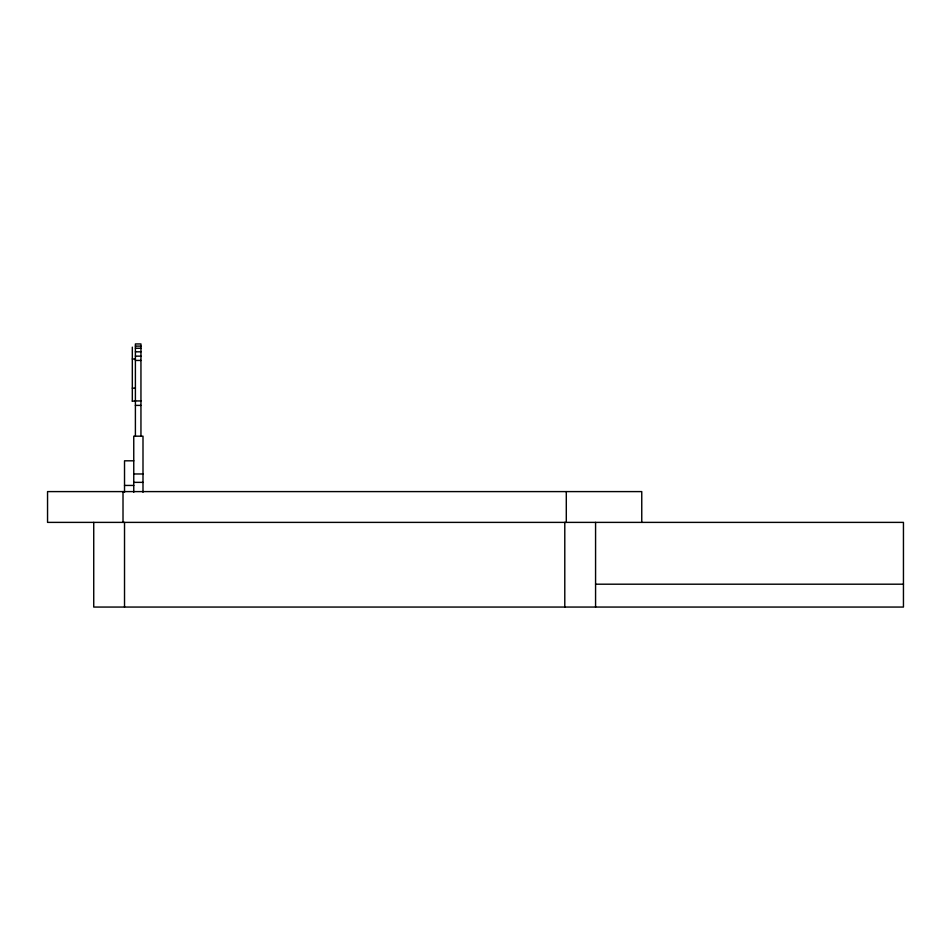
<?xml version="1.0" encoding="UTF-8"?>
<svg xmlns="http://www.w3.org/2000/svg" width="951" height="951" viewBox="0 0 951 951"><rect width="100%" height="100%" fill="white"/><g stroke="black" fill="none" stroke-linecap="round" stroke-linejoin="round"><path stroke-width="1.43" d="M135.399 346.105L140.95 346.105M135.399 348.256L140.95 348.256M135.399 351.822L140.95 351.822M135.399 356.138L140.95 356.138M132.32 358.991L135.399 359.026M135.399 360.441L140.95 360.441M132.32 388.151L135.399 388.151M135.399 400.942L140.95 400.942M132.32 401.108L135.399 401.108M135.399 405.399L140.95 405.399M133.758 460.807L124.522 460.807L124.522 492.285M133.758 473.967L142.995 473.967M133.758 482.359L142.995 482.359M124.522 485.438L133.758 485.438M595.576 584.199L903.45 584.199M641.759 522.384L641.759 491.596L47.55 491.596L47.55 522.384L903.45 522.384L903.45 607.059L93.733 607.059L93.733 522.384M595.576 522.384L595.576 607.059M566.297 491.596L566.297 522.384M564.787 522.384L564.787 607.059M142.995 492.285L142.995 436.176L133.758 436.176L133.758 492.285M140.95 436.176L140.95 343.941L135.399 343.941L135.399 436.176M132.32 347.139L132.32 401.251M124.522 522.384L124.522 607.059M123.012 491.596L123.012 522.384"/></g></svg>
